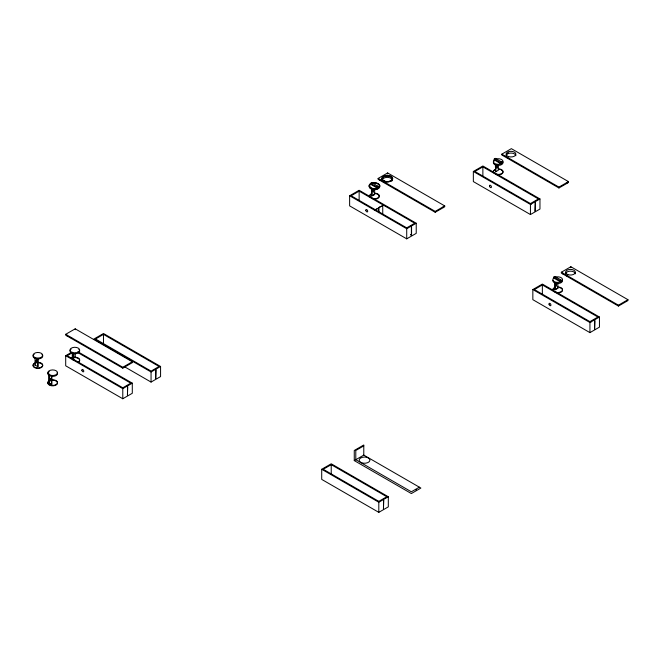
<?xml version="1.0" encoding="UTF-8"?>
<svg xmlns="http://www.w3.org/2000/svg" width="661" height="661" viewBox="0 0 661 661"><rect width="100%" height="100%" fill="white"/><g stroke="black" fill="none" stroke-linecap="round" stroke-linejoin="round"><path stroke-width="0.99" d="M373.63 189.393C373.597 194.152 372.705 192.211 372.655 189.426M496.981 164.878L496.502 167.77L496.502 164.928M496.725 165.564C498.601 162.54 496.254 172.802 496.725 165.564L496.345 165.341M556.488 283.057L556 285.858L555.876 283.214M556.868 283.272L556.38 286.081L556.38 283.23M36.041 360.245C38.379 359.915 35.223 366.409 36.041 360.245L36.429 359.931M36.909 359.981L36.909 362.831L36.421 360.022M49.864 380.439L50.509 378.613L49.906 378.075L50.352 381.042L50.509 378.613M369.945 184.13L369.945 184.576M370.515 184.65C370.267 179.99 375.96 185.634 377.555 186.071L377.885 187.807L376.415 187.608L370.515 184.204M369.259 185.46A5.379 3.107 0 0 1 370.35 184.262L371.036 183.849A5.379 3.107 0 0 0 370.656 184.064M494.246 159.037L495.386 158.376L501.286 161.78L501.616 163.507L500.137 163.317L494.246 159.912L494.246 159.037L500.137 162.441L501.616 162.631M494.246 159.912L494.131 160.003A4.842 2.801 0 0 0 497.097 164.259A4.842 2.801 0 0 0 502.996 161.193A4.842 2.801 0 0 0 495.99 159.037M553.736 277.116L554.876 276.463L560.776 279.859L561.106 281.594L559.636 281.404L553.736 278L553.736 277.116L559.636 280.52L561.106 280.71M553.736 278L553.621 278.091A4.842 2.801 0 0 0 556.76 282.363A4.842 2.801 0 0 0 562.437 279.082A4.842 2.801 0 0 0 555.042 277.273M65.695 334.309L75.205 328.823L132.299 361.782L132.299 362.658L122.781 368.152L65.695 335.193L65.695 334.309L122.781 367.276L132.299 361.782M35.033 358.262L35.033 365.269L35.413 365.046M35.033 365.269L38.082 366.582L38.082 358.576M77.882 351.743L132.299 383.157L132.299 393.27L122.781 398.757L65.695 365.797L65.695 355.692L70.884 352.693M103.48 334.392L95.49 339.002L151.113 371.118L159.045 366.475L103.48 334.392L103.48 343.621M72.545 352.61L67.215 355.692L122.839 387.8L130.779 383.157L77.858 352.602M378.125 178.437L387.635 172.942L444.729 205.91L444.729 206.786L435.211 212.28L378.125 179.313L378.125 178.437L435.211 211.396L444.729 205.91M349.628 195.772L359.138 190.277L416.232 223.236L416.232 233.35L406.713 238.844L349.628 205.877L349.628 195.772L406.713 228.731L416.232 223.236M406.713 227.855L414.711 223.236L359.138 191.153L351.148 195.772L407.606 228.367M371.606 188.815L371.606 195.821L374.655 194.508L374.655 189.5M371.606 195.821L374.655 194.508M48.856 374.25L48.856 383.264L51.013 384.066M48.856 383.264L51.897 384.578L51.897 375.572M374.366 210.058L378.646 208.025L378.646 212.66M374.746 210.272L378.646 208.025M382.736 205.662L378.456 207.694L382.736 205.662L382.736 214.007M501.848 154.145L511.366 148.651L568.46 181.61L568.46 182.494L558.942 187.98L501.848 155.021L501.848 154.145L558.942 187.104L568.46 181.61M473.35 171.48L482.869 165.985L539.963 198.944L539.963 209.05L530.444 214.544L473.35 181.585L473.35 171.48L530.444 204.439L539.963 198.944M530.444 203.555L538.434 198.944L482.869 166.861L474.871 171.48L531.378 204.1M506.929 153.848L508.697 152.823M495.337 164.523L495.717 171.753L498.377 170.208L498.377 165.209M160.573 366.475L103.48 333.508L93.961 339.002L151.055 371.969L160.573 366.475L160.573 376.58L151.055 382.075L124.293 366.624M65.695 355.692L122.781 388.651L132.299 383.157M410.613 226.483L411.572 226.806L411.572 235.159L410.613 234.829M561.346 272.225L570.856 266.738L627.95 299.697L627.95 300.573L618.432 306.068L561.346 273.109L561.346 272.225L618.432 305.192L627.95 299.697M532.84 289.559L542.359 284.065L599.453 317.032L599.453 327.137L589.934 332.632L532.84 299.673L532.84 289.559L589.934 322.518L599.453 317.032M589.934 321.643L597.932 317.032L542.359 284.949L534.369 289.559L590.876 322.188M554.827 282.602L554.827 289.617L557.876 288.295L557.876 283.288M554.827 289.617L557.876 288.295M321.709 469.277L331.227 463.791L388.313 496.75L388.313 506.855L378.803 512.349L321.709 479.39L321.709 469.277L378.803 502.244L388.313 496.75M378.803 501.36L386.792 496.75L331.227 464.666L323.229 469.277L378.852 501.393M363.781 445.869L355.792 450.48L355.792 459.709L411.357 491.792L415.257 489.545L416.215 489.875L415.381 489.396M354.263 460.593L363.781 455.099L420.875 488.058L411.357 493.552L354.263 460.593L354.263 450.48L363.781 444.993L363.781 455.099M415.447 489.429L419.355 487.182M370.515 183.328L376.415 186.733L377.885 186.923M410.803 226.368L411.572 226.806M410.803 234.721L411.572 235.159M561.106 281.594L560.776 279.859M501.616 163.507L501.286 161.78M618.432 305.192L618.432 306.068M589.934 322.518L589.934 332.632M570.856 266.738L570.856 267.614M566.931 182.494L566.931 183.37M562.866 273.109L562.866 273.985M559.636 280.52L559.636 281.404M558.942 187.104L558.942 187.98M555.207 282.825L555.207 289.832M554.876 276.463L554.876 277.339M542.359 284.949L542.359 294.178M530.444 204.439L530.444 214.544M500.137 162.441L500.137 163.317M495.717 164.738L495.717 171.753M495.386 158.376L495.386 159.251M482.869 166.861L482.869 176.09M443.209 206.786L443.209 207.661M435.211 211.396L435.211 212.28M411.382 226.921L411.382 235.266M406.713 228.731L406.713 238.844M387.635 172.942L387.635 173.826M379.645 179.313L379.645 180.197M378.836 207.909L378.836 212.553M378.803 502.244L378.803 512.349M378.266 188.021L378.266 188.459M377.555 186.071L377.555 186.956M376.415 186.733L376.415 187.608M371.986 189.038L371.986 196.044M371.664 182.667L371.664 183.551M359.138 191.153L359.138 200.382M331.227 464.666L331.227 473.896M151.055 371.969L151.055 382.075M122.781 367.276L122.781 368.152M122.781 388.651L122.781 398.757M75.205 328.823L75.205 329.699M75.205 353.123L75.205 357.229M73.751 353.263L73.751 360.27M73.239 353.338L73.239 360.352M72.264 352.239L72.264 359.245M67.215 335.193L67.215 336.069M51.517 375.795L51.517 384.801M49.236 374.035L49.236 383.041M37.694 358.799L37.694 366.805M57.185 382.041A4.842 2.801 0 0 1 53.169 385.826A4.842 2.801 0 0 1 47.873 382.603M47.98 382.322A4.842 2.801 0 0 1 49.236 381.067M51.905 380.282A4.842 2.801 0 0 1 54.4 380.43M55.301 380.695A4.842 2.801 0 0 1 56.086 381.067M56.425 381.281A4.842 2.801 0 0 1 56.978 381.777M51.905 379.844A4.842 2.801 0 0 1 57.449 383.041A4.842 2.801 0 0 1 50.459 385.099A4.842 2.801 0 0 1 49.236 380.629M57.185 372.589A4.842 2.801 0 0 1 53.169 376.373A4.842 2.801 0 0 1 47.873 373.159M48.137 372.589A4.842 2.801 0 0 1 48.6 372.069M48.897 371.837A4.842 2.801 0 0 1 49.236 371.614M379.141 195.648A4.842 2.801 0 0 1 373.209 199.077M369.623 196.515A4.842 2.801 0 0 1 369.78 195.648M369.937 195.367A4.842 2.801 0 0 1 370.4 194.846M370.697 194.615A4.842 2.801 0 0 1 371.036 194.392M375.712 193.673A4.842 2.801 0 0 1 377.101 194.028M377.885 194.392A4.842 2.801 0 0 1 378.224 194.615M378.522 194.846A4.842 2.801 0 0 1 378.984 195.367M374.209 193.144A4.842 2.801 0 0 1 379.141 196.656A4.842 2.801 0 0 1 371.821 198.275M370.143 197.201A4.842 2.801 0 0 1 371.821 193.59M371.821 183.477A4.842 2.801 0 0 1 379.216 185.295A4.842 2.801 0 0 1 373.539 188.567A4.842 2.801 0 0 1 370.4 184.303M385.033 181.395A4.9 2.826 0 0 1 383.454 177.098A4.9 2.826 0 0 1 391.064 177.098A4.9 2.826 0 0 1 389.478 181.395M389.015 181.519A4.9 2.826 0 0 1 385.503 181.519M382.364 180.048A4.9 2.826 0 0 1 388.024 177.404A4.9 2.826 0 0 1 391.99 180.924M385.503 182.833A4.9 2.826 0 0 1 385.033 182.717M384.173 182.395A4.9 2.826 0 0 1 383.793 182.196M383.149 181.734A4.9 2.826 0 0 1 382.893 181.478M382.529 180.924A4.9 2.826 0 0 1 382.364 180.346M502.715 171.075A4.842 2.801 0 0 1 497.94 174.868M497.436 174.843A4.842 2.801 0 0 1 496.94 174.777M493.354 172.224A4.842 2.801 0 0 1 494.131 170.555M494.767 170.1A4.842 2.801 0 0 1 495.552 169.737M498.948 169.315A4.842 2.801 0 0 1 500.385 169.588M501.236 169.902A4.842 2.801 0 0 1 501.616 170.1M501.955 170.315A4.842 2.801 0 0 1 502.509 170.811M497.94 168.844A4.842 2.801 0 0 1 503.004 171.934A4.842 2.801 0 0 1 496.94 174.339M495.99 174.132A4.842 2.801 0 0 1 495.552 173.983M493.874 172.909A4.842 2.801 0 0 1 495.552 169.29M502.715 161.631A4.842 2.801 0 0 1 498.7 165.407A4.842 2.801 0 0 1 493.403 162.193M493.668 161.631A4.842 2.801 0 0 1 494.131 161.102M509.226 158.541A4.9 2.826 0 0 1 508.317 158.276M507.904 158.103A4.9 2.826 0 0 1 507.177 157.682M506.623 157.186A4.9 2.826 0 0 1 506.409 156.913M506.095 155.756A4.9 2.826 0 0 1 510.986 153.071A4.9 2.826 0 0 1 515.877 155.756M560.735 287.989A4.842 2.801 0 0 1 562.106 291.303A4.842 2.801 0 0 1 556.926 292.922M552.902 289.725A4.842 2.801 0 0 1 554.257 288.188M559.421 287.552A4.842 2.801 0 0 1 560.321 287.816M557.43 286.932A4.842 2.801 0 0 1 562.42 290.303A4.842 2.801 0 0 1 555.48 292.22M554.637 291.898A4.842 2.801 0 0 1 554.257 291.699M553.621 291.245A4.842 2.801 0 0 1 555.042 287.378M562.205 279.71A4.842 2.801 0 0 1 558.19 283.495A4.842 2.801 0 0 1 552.902 280.281M567.394 276.182A4.9 2.826 0 0 1 567.014 275.984M566.667 275.769A4.9 2.826 0 0 1 566.113 275.273M565.585 273.836A4.9 2.826 0 0 1 570.476 271.159A4.9 2.826 0 0 1 575.367 273.836M382.182 179.999A5.437 3.14 0 0 1 388.106 175.776A5.437 3.14 0 0 1 391.486 180.85M391.105 181.097A5.437 3.14 0 0 1 390.221 181.511M389.205 181.808A5.437 3.14 0 0 1 385.85 181.907M384.297 181.511A5.437 3.14 0 0 1 382.413 180.304M379.778 185.782A5.379 3.107 0 0 1 374.465 189.368A5.379 3.107 0 0 1 369.144 185.782M372.531 183.361A5.379 3.107 0 0 1 373.622 183.196M375.308 183.196A5.379 3.107 0 0 1 376.39 183.361M377.852 183.849A5.379 3.107 0 0 1 379.662 185.46M379.141 186.989A4.842 2.801 0 0 0 379.249 186.699A4.842 2.801 0 0 1 374.465 189.724A4.842 2.801 0 0 1 369.623 186.774A4.842 2.801 0 0 0 369.78 186.989M378.984 187.27A4.842 2.801 0 0 1 378.522 187.79M378.224 188.021A4.842 2.801 0 0 1 377.885 188.245M376.663 188.757A4.842 2.801 0 0 1 372.267 188.757M371.821 188.608A4.842 2.801 0 0 1 370.697 188.021M370.4 187.79A4.842 2.801 0 0 1 369.937 187.27M41.949 364.071A4.842 2.801 0 0 1 40.668 367.888A4.842 2.801 0 0 1 34.017 367.276A4.842 2.801 0 0 1 34.843 363.418M39.139 362.897A4.842 2.801 0 0 1 40.528 363.253M41.312 363.616A4.842 2.801 0 0 1 41.651 363.831M38.14 362.36A4.842 2.801 0 0 1 42.411 366.161A4.842 2.801 0 0 1 34.843 367.326A4.842 2.801 0 0 1 35.248 362.806M36.148 362.542A4.842 2.801 0 0 1 37.132 362.393M42.676 355.709A4.842 2.801 0 0 1 37.38 358.931A4.842 2.801 0 0 1 33.364 355.147M33.827 354.627A4.842 2.801 0 0 1 34.124 354.387M41.949 354.627A4.842 2.801 0 0 1 42.568 355.42M78.89 358.89A4.842 2.801 0 0 1 78.254 362.393M75.585 357.659A4.842 2.801 0 0 1 77.023 357.923M77.469 358.072A4.842 2.801 0 0 1 78.593 358.659M73.569 357.279A4.842 2.801 0 0 1 79.254 358.84A4.842 2.801 0 0 1 77.469 362.327M71.066 358.221A4.842 2.801 0 0 1 72.189 357.634M79.609 350.528A4.842 2.801 0 0 1 74.321 353.751A4.842 2.801 0 0 1 70.306 349.966M70.76 349.446A4.842 2.801 0 0 1 71.066 349.206M78.89 349.446A4.842 2.801 0 0 1 79.353 349.966M72.189 338.415A4.842 2.801 0 0 1 71.405 338.052M71.066 337.829A4.842 2.801 0 0 1 70.512 337.341M72.636 354.354L72.809 357.345L72.636 354.354M155.905 369.821L155.715 378.505L155.905 369.821M127.639 386.726L127.449 395.41L127.639 386.726M535.294 202.514L535.104 211.198L535.294 202.514M594.793 320.602L594.603 329.277L594.793 320.602M383.653 500.096L383.463 508.78L383.653 500.096M81.89 370.325A1.347 0.777 60 0 0 83.46 371.821A1.347 0.777 60 0 0 83.112 369.755A1.347 0.777 60 0 0 81.89 370.325M50.021 375.06A4.842 2.801 0 0 0 57.499 372.862A4.842 2.801 0 0 0 50.459 370.226A4.842 2.801 0 0 0 50.021 375.06M365.822 210.405A1.347 0.777 60 0 0 367.392 211.9A1.347 0.777 60 0 0 367.045 209.834A1.347 0.777 60 0 0 365.822 210.405M489.545 186.113A1.347 0.777 60 0 0 491.115 187.6A1.347 0.777 60 0 0 490.776 185.543A1.347 0.777 60 0 0 489.545 186.113M508.317 156.517A4.9 2.826 0 0 0 515.877 154.294A4.9 2.826 0 0 0 508.763 151.625A4.9 2.826 0 0 0 508.317 156.517M549.043 304.192A1.347 0.777 60 0 0 550.605 305.688A1.347 0.777 60 0 0 550.266 303.63A1.347 0.777 60 0 0 549.043 304.192M567.807 274.596A4.9 2.826 0 0 0 575.367 272.373A4.9 2.826 0 0 0 568.253 269.705A4.9 2.826 0 0 0 567.807 274.596M361.46 462.7A5.379 3.107 0 0 0 369.904 460.42A5.379 3.107 0 0 0 362.269 457.338A5.379 3.107 0 0 0 361.46 462.7M384.297 181.073A5.437 3.14 0 0 0 392.684 178.602A5.437 3.14 0 0 0 384.793 175.644A5.437 3.14 0 0 0 384.297 181.073M371.532 188.435A5.379 3.107 0 0 0 379.835 185.989A5.379 3.107 0 0 0 372.019 183.056A5.379 3.107 0 0 0 371.532 188.435M35.248 357.609A4.842 2.801 0 0 0 42.725 355.411A4.842 2.801 0 0 0 35.686 352.776A4.842 2.801 0 0 0 35.248 357.609M72.189 352.437A4.842 2.801 0 0 0 79.667 350.239A4.842 2.801 0 0 0 72.627 347.595A4.842 2.801 0 0 0 72.189 352.437"/></g></svg>
